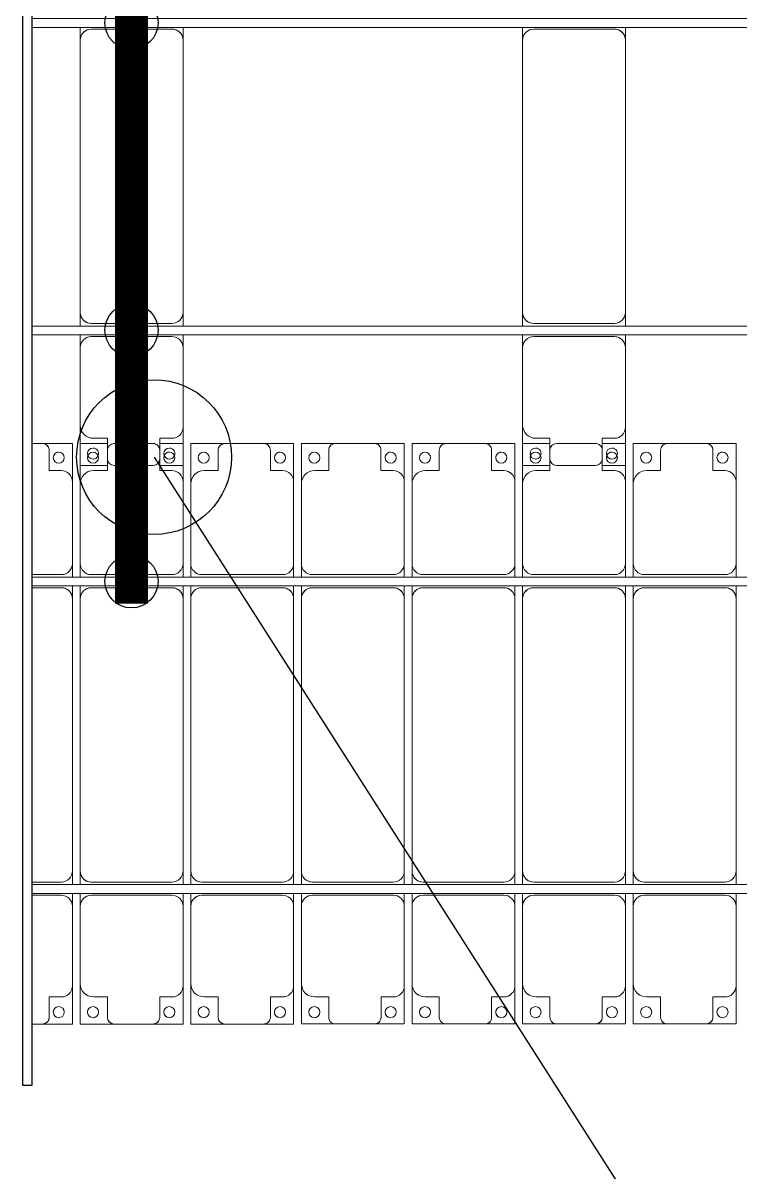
# Model space of a CAD drawing. Header units: millimetres. Extents: x -496478 to -186190, y -204059 to -87354.
# Drawn here: x -433232 to -429991, y -171388 to -166194 of the extents above; entities that cross this region are included whole.
import ezdxf

# ---------------------------------------------------------------- set-up
doc = ezdxf.new("R2010")
doc.units = ezdxf.units.MM
for name, color, linetype, lineweight in [('A-DETL-MBND', 5, 'Continuous', 9), ('A-GENM', 13, 'Continuous', 9), ('S-BEAM', 12, 'Continuous', 9)]:
    doc.layers.add(name, color=color, linetype=linetype, lineweight=lineweight)
for name, color, linetype in [('GC-BICH NEO', 6, 'Continuous'), ('GC-DAY NEO', 5, 'Continuous'), ('GC-HOP 40x60 GIA CUONG', 1, 'Continuous')]:
    doc.layers.add(name, color=color, linetype=linetype)

# ---------------------------------------------------------------- blocks, each defined once
blk = doc.blocks.new('Dải phao đi lại kèm đỡ invester - DẢI PHAO ĐI LẠI-18893-BỐ TRÍ KHUNG KẾT CẤU BÈ PIN 01')
at = {"layer": 'A-DETL-MBND', "color": 8}
for p, q in [((5588.2, 1312.2), (5540, 1312.2)), ((5588.2, 1312.2), (5723.4, 1312.2)), ((5723.4, 1312.2), (5588.2, 1312.2)), ((5723.4, 1312.2), (5723.4, 1139.7)), ((5758.4, 1312.2), (5881.8, 1312.2)), ((5758.4, 1129.7), (5758.4, 1312.2)), ((6088.2, 1312.2), (5911.8, 1312.2)), ((6118.2, 1312.2), (6223.4, 1312.2)), ((6223.4, 1312.2), (6223.4, 1139.7)), ((6258.4, 1312.2), (6411.8, 1312.2)), ((6258.4, 1129.7), (6258.4, 1312.2)), ((6411.8, 1312.2), (6258.4, 1312.2)), ((6588.2, 1312.2), (6411.8, 1312.2)), ((6588.2, 1312.2), (6723.4, 1312.2)), ((6723.4, 1312.2), (6588.2, 1312.2)), ((6723.4, 1312.2), (6723.4, 1139.7)), ((6758.4, 1312.2), (6911.8, 1312.2)), ((6758.4, 1129.7), (6758.4, 1312.2)), ((6911.8, 1312.2), (6762.4, 1312.2)), ((7088.2, 1312.2), (6911.8, 1312.2)), ((7088.2, 1312.2), (7223.4, 1312.2)), ((7223.4, 1312.2), (7088.2, 1312.2)), ((7223.4, 1312.2), (7223.4, 1139.7)), ((7258.4, 1312.2), (7411.8, 1312.2)), ((7258.4, 1129.7), (7258.4, 1312.2)), ((7411.8, 1312.2), (7258.4, 1312.2)), ((7588.2, 1312.2), (7411.8, 1312.2)), ((7588.2, 1312.2), (7723.4, 1312.2)), ((7723.4, 1312.2), (7588.2, 1312.2)), ((7723.4, 1312.2), (7723.4, 1139.7)), ((7758.4, 1312.2), (7881.8, 1312.2)), ((7758.4, 1129.7), (7758.4, 1312.2)), ((8088.2, 1312.2), (7911.8, 1312.2)), ((8118.2, 1312.2), (8223.4, 1312.2)), ((8223.4, 1312.2), (8223.4, 1139.7)), ((8258.4, 1312.2), (8411.8, 1312.2)), ((8258.4, 1129.7), (8258.4, 1312.2)), ((8411.8, 1312.2), (8258.4, 1312.2)), ((8588.2, 1312.2), (8411.8, 1312.2)), ((8588.2, 1312.2), (8723.4, 1312.2)), ((8723.4, 1312.2), (8588.2, 1312.2)), ((8723.4, 1312.2), (8723.4, 1139.7)), ((5618.2, 1189.7), (5618.2, 1282.2)), ((5881.8, 1282.2), (5881.8, 1189.7)), ((6118.2, 1189.7), (6118.2, 1282.2)), ((6381.8, 1282.2), (6381.8, 1189.7)), ((6618.2, 1189.7), (6618.2, 1282.2)), ((6881.8, 1282.2), (6881.8, 1189.7)), ((7118.2, 1189.7), (7118.2, 1282.2)), ((7381.8, 1282.2), (7381.8, 1189.7)), ((7618.2, 1189.7), (7618.2, 1282.2)), ((7881.8, 1282.2), (7881.8, 1189.7)), ((8118.2, 1189.7), (8118.2, 1282.2)), ((8381.8, 1282.2), (8381.8, 1189.7)), ((8618.2, 1189.7), (8618.2, 1282.2)), ((5673.4, 1189.7), (5618.2, 1189.7)), ((5881.8, 1189.7), (5818.4, 1189.7)), ((6173.4, 1189.7), (6118.2, 1189.7)), ((6381.8, 1189.7), (6318.4, 1189.7)), ((6673.4, 1189.7), (6618.2, 1189.7)), ((6881.8, 1189.7), (6818.4, 1189.7)), ((7173.4, 1189.7), (7118.2, 1189.7)), ((7381.8, 1189.7), (7318.4, 1189.7)), ((7673.4, 1189.7), (7618.2, 1189.7)), ((7881.8, 1189.7), (7818.4, 1189.7)), ((8173.4, 1189.7), (8118.2, 1189.7)), ((8381.8, 1189.7), (8318.4, 1189.7)), ((8673.4, 1189.7), (8618.2, 1189.7)), ((5723.4, 769.7), (5723.4, 1139.7)), ((5758.4, 1129.7), (5758.4, 769.7)), ((6223.4, 769.7), (6223.4, 1139.7)), ((6258.4, 1129.7), (6258.4, 769.7)), ((6723.4, 769.7), (6723.4, 1139.7)), ((6758.4, 1129.7), (6758.4, 769.7)), ((7223.4, 769.7), (7223.4, 1139.7)), ((7258.4, 1129.7), (7258.4, 769.7)), ((7723.4, 769.7), (7723.4, 1139.7)), ((7758.4, 1129.7), (7758.4, 769.7)), ((8223.4, 769.7), (8223.4, 1139.7)), ((8258.4, 1129.7), (8258.4, 769.7)), ((8723.4, 769.7), (8723.4, 1139.7)), ((5723.4, 769.7), (5723.4, 708)), ((5758.4, 708), (5758.4, 769.7)), ((6223.4, 769.7), (6223.4, 708)), ((6258.4, 708), (6258.4, 769.7)), ((6723.4, 769.7), (6723.4, 708)), ((6758.4, 708), (6758.4, 769.7)), ((7223.4, 769.7), (7223.4, 708)), ((7258.4, 708), (7258.4, 769.7)), ((7723.4, 769.7), (7723.4, 708)), ((7758.4, 708), (7758.4, 769.7)), ((8223.4, 769.7), (8223.4, 708)), ((8258.4, 708), (8258.4, 769.7)), ((8723.4, 769.7), (8723.4, 708)), ((5540, 719.7), (5673.4, 719.7)), ((5808.4, 719.7), (6173.4, 719.7)), ((6308.4, 719.7), (6673.4, 719.7)), ((6808.4, 719.7), (7173.4, 719.7)), ((7308.4, 719.7), (7673.4, 719.7)), ((7808.4, 719.7), (8173.4, 719.7)), ((8308.4, 719.7), (8673.4, 719.7)), ((5673.4, 660.3), (5540, 660.3)), ((5723.4, 668), (5723.4, 610.3)), ((5758.4, 610.3), (5758.4, 668)), ((6173.4, 660.3), (5808.4, 660.3)), ((6223.4, 668), (6223.4, 610.3)), ((6258.4, 610.3), (6258.4, 668)), ((6673.4, 660.3), (6308.4, 660.3)), ((6723.4, 668), (6723.4, 610.3)), ((6758.4, 610.3), (6758.4, 668)), ((7173.4, 660.3), (6808.4, 660.3)), ((7223.4, 668), (7223.4, 610.3)), ((7258.4, 610.3), (7258.4, 668)), ((7673.4, 660.3), (7308.4, 660.3)), ((7723.4, 668), (7723.4, 610.3)), ((7758.4, 610.3), (7758.4, 668)), ((8173.4, 660.3), (7808.4, 660.3)), ((8223.4, 668), (8223.4, 610.3)), ((8258.4, 610.3), (8258.4, 668)), ((8673.4, 660.3), (8308.4, 660.3)), ((8723.4, 668), (8723.4, 610.3)), ((5723.4, -620.3), (5723.4, 610.3)), ((5758.4, 610.3), (5758.4, -620.3)), ((6223.4, -620.3), (6223.4, 610.3)), ((6258.4, 610.3), (6258.4, -620.3)), ((6723.4, -620.3), (6723.4, 610.3)), ((6758.4, 610.3), (6758.4, -620.3)), ((7223.4, -620.3), (7223.4, 610.3)), ((7258.4, 610.3), (7258.4, -620.3)), ((7723.4, -620.3), (7723.4, 610.3)), ((7758.4, 610.3), (7758.4, -620.3)), ((8223.4, -620.3), (8223.4, 610.3)), ((8258.4, 610.3), (8258.4, -620.3)), ((8723.4, -620.3), (8723.4, 610.3)), ((5723.4, -620.3), (5723.4, -682)), ((5758.4, -682), (5758.4, -620.3)), ((6223.4, -620.3), (6223.4, -682)), ((6258.4, -682), (6258.4, -620.3)), ((6723.4, -620.3), (6723.4, -682)), ((6758.4, -682), (6758.4, -620.3)), ((7223.4, -620.3), (7223.4, -682)), ((7258.4, -682), (7258.4, -620.3)), ((7723.4, -620.3), (7723.4, -682)), ((7758.4, -682), (7758.4, -620.3)), ((8223.4, -620.3), (8223.4, -682)), ((8258.4, -682), (8258.4, -620.3)), ((8723.4, -620.3), (8723.4, -682)), ((5540, -670.3), (5673.4, -670.3)), ((5808.4, -670.3), (6173.4, -670.3)), ((6308.4, -670.3), (6673.4, -670.3)), ((6808.4, -670.3), (7173.4, -670.3)), ((7308.4, -670.3), (7673.4, -670.3)), ((7808.4, -670.3), (8173.4, -670.3)), ((8308.4, -670.3), (8673.4, -670.3)), ((5723.4, -722), (5723.4, -779.7)), ((5758.4, -779.7), (5758.4, -722)), ((6223.4, -722), (6223.4, -779.7)), ((6258.4, -779.7), (6258.4, -722)), ((6723.4, -722), (6723.4, -779.7)), ((6758.4, -779.7), (6758.4, -722)), ((7223.4, -722), (7223.4, -779.7)), ((7258.4, -779.7), (7258.4, -722)), ((7723.4, -722), (7723.4, -779.7)), ((7758.4, -779.7), (7758.4, -722)), ((8223.4, -722), (8223.4, -779.7)), ((8258.4, -779.7), (8258.4, -722)), ((8723.4, -722), (8723.4, -779.7)), ((5673.4, -729.7), (5540, -729.7)), ((6173.4, -729.7), (5808.4, -729.7)), ((6673.4, -729.7), (6308.4, -729.7)), ((7173.4, -729.7), (6808.4, -729.7)), ((7673.4, -729.7), (7308.4, -729.7)), ((8173.4, -729.7), (7808.4, -729.7)), ((8673.4, -729.7), (8308.4, -729.7)), ((5723.4, -1139.7), (5723.4, -779.7)), ((5758.4, -779.7), (5758.4, -1129.7)), ((6223.4, -1139.7), (6223.4, -779.7)), ((6258.4, -779.7), (6258.4, -1129.7)), ((6723.4, -1139.7), (6723.4, -779.7)), ((6758.4, -779.7), (6758.4, -1129.7)), ((7223.4, -1139.7), (7223.4, -779.7)), ((7258.4, -779.7), (7258.4, -1129.7)), ((7723.4, -1139.7), (7723.4, -779.7)), ((7758.4, -779.7), (7758.4, -1129.7)), ((8223.4, -1139.7), (8223.4, -779.7)), ((8258.4, -779.7), (8258.4, -1129.7)), ((8723.4, -1139.7), (8723.4, -779.7)), ((5723.4, -1139.7), (5723.4, -1312.2)), ((5758.4, -1312.2), (5758.4, -1129.7)), ((6223.4, -1139.7), (6223.4, -1312.2)), ((6258.4, -1312.2), (6258.4, -1129.7)), ((6723.4, -1139.7), (6723.4, -1312.2)), ((6758.4, -1312.2), (6758.4, -1129.7)), ((7223.4, -1139.7), (7223.4, -1312.2)), ((7258.4, -1312.2), (7258.4, -1129.7)), ((7723.4, -1139.7), (7723.4, -1312.2)), ((7758.4, -1312.2), (7758.4, -1129.7)), ((8223.4, -1139.7), (8223.4, -1312.2)), ((8258.4, -1312.2), (8258.4, -1129.7)), ((8723.4, -1139.7), (8723.4, -1312.2)), ((5618.2, -1282.2), (5618.2, -1189.7)), ((5618.2, -1189.7), (5673.4, -1189.7)), ((5818.4, -1189.7), (5881.8, -1189.7)), ((5881.8, -1189.7), (5881.8, -1282.2)), ((6118.2, -1282.2), (6118.2, -1189.7)), ((6118.2, -1189.7), (6173.4, -1189.7)), ((6318.4, -1189.7), (6381.8, -1189.7)), ((6381.8, -1189.7), (6381.8, -1282.2)), ((6618.2, -1282.2), (6618.2, -1189.7)), ((6618.2, -1189.7), (6673.4, -1189.7)), ((6818.4, -1189.7), (6881.8, -1189.7)), ((6881.8, -1189.7), (6881.8, -1282.2)), ((7118.2, -1282.2), (7118.2, -1189.7)), ((7118.2, -1189.7), (7173.4, -1189.7)), ((7318.4, -1189.7), (7381.8, -1189.7)), ((7381.8, -1189.7), (7381.8, -1282.2)), ((7618.2, -1282.2), (7618.2, -1189.7)), ((7618.2, -1189.7), (7673.4, -1189.7)), ((7818.4, -1189.7), (7881.8, -1189.7)), ((7881.8, -1189.7), (7881.8, -1282.2)), ((8118.2, -1282.2), (8118.2, -1189.7)), ((8118.2, -1189.7), (8173.4, -1189.7)), ((8318.4, -1189.7), (8381.8, -1189.7)), ((8381.8, -1189.7), (8381.8, -1282.2)), ((8618.2, -1282.2), (8618.2, -1189.7)), ((8618.2, -1189.7), (8673.4, -1189.7)), ((5540, -1312.2), (5588.2, -1312.2)), ((5723.4, -1312.2), (5588.2, -1312.2)), ((5588.2, -1312.2), (5723.4, -1312.2)), ((5911.8, -1312.2), (5758.4, -1312.2)), ((5758.4, -1312.2), (5911.8, -1312.2)), ((5911.8, -1312.2), (6088.2, -1312.2)), ((6223.4, -1312.2), (6088.2, -1312.2)), ((6088.2, -1312.2), (6223.4, -1312.2)), ((6411.8, -1312.2), (6258.4, -1312.2)), ((6258.4, -1312.2), (6411.8, -1312.2)), ((6411.8, -1312.2), (6588.2, -1312.2)), ((6723.4, -1312.2), (6588.2, -1312.2)), ((6588.2, -1312.2), (6723.4, -1312.2)), ((6911.8, -1312.2), (6758.4, -1312.2)), ((6762.4, -1312.2), (6911.8, -1312.2)), ((6911.8, -1312.2), (7088.2, -1312.2)), ((7223.4, -1312.2), (7088.2, -1312.2)), ((7088.2, -1312.2), (7223.4, -1312.2)), ((7411.8, -1312.2), (7258.4, -1312.2)), ((7258.4, -1312.2), (7411.8, -1312.2)), ((7411.8, -1312.2), (7588.2, -1312.2)), ((7723.4, -1312.2), (7588.2, -1312.2)), ((7588.2, -1312.2), (7723.4, -1312.2)), ((7911.8, -1312.2), (7758.4, -1312.2)), ((7758.4, -1312.2), (7911.8, -1312.2)), ((7911.8, -1312.2), (8088.2, -1312.2)), ((8223.4, -1312.2), (8088.2, -1312.2)), ((8088.2, -1312.2), (8223.4, -1312.2)), ((8411.8, -1312.2), (8258.4, -1312.2)), ((8258.4, -1312.2), (8411.8, -1312.2)), ((8411.8, -1312.2), (8588.2, -1312.2)), ((8723.4, -1312.2), (8588.2, -1312.2)), ((8588.2, -1312.2), (8723.4, -1312.2))]:
    blk.add_line(p, q, dxfattribs=at)
for centre, radius, start, end in [((5588.2, 1282.2), 30, 360, 90), ((5588.2, 1282.2), 30, 75, 90), ((5588.2, 1282.2), 30, 15, 90), ((5588.2, 1282.2), 30, 75, 90), ((5911.8, 1282.2), 30, 90, 180), ((6088.2, 1282.2), 30, 360, 90), ((6411.8, 1282.2), 30, 90, 180), ((6411.8, 1282.2), 30, 90, 165), ((6411.8, 1282.2), 30, 90, 105), ((6411.8, 1282.2), 30, 90, 105), ((6588.2, 1282.2), 30, 360, 90), ((6588.2, 1282.2), 30, 75, 90), ((6588.2, 1282.2), 30, 15, 90), ((6588.2, 1282.2), 30, 75, 90), ((6911.8, 1282.2), 30, 90, 180), ((6911.8, 1282.2), 30, 90, 165), ((6911.8, 1282.2), 30, 90, 105), ((6911.8, 1282.2), 30, 90, 105), ((7088.2, 1282.2), 30, 360, 90), ((7088.2, 1282.2), 30, 75, 90), ((7088.2, 1282.2), 30, 15, 90), ((7088.2, 1282.2), 30, 75, 90), ((7411.8, 1282.2), 30, 90, 180), ((7411.8, 1282.2), 30, 90, 165), ((7411.8, 1282.2), 30, 90, 105), ((7411.8, 1282.2), 30, 90, 105), ((7588.2, 1282.2), 30, 360, 90), ((7588.2, 1282.2), 30, 75, 90), ((7588.2, 1282.2), 30, 15, 90), ((7588.2, 1282.2), 30, 75, 90), ((7911.8, 1282.2), 30, 90, 180), ((8088.2, 1282.2), 30, 360, 90), ((8411.8, 1282.2), 30, 90, 180), ((8411.8, 1282.2), 30, 90, 165), ((8411.8, 1282.2), 30, 90, 105), ((8411.8, 1282.2), 30, 90, 105), ((8588.2, 1282.2), 30, 360, 90), ((8588.2, 1282.2), 30, 75, 90), ((8588.2, 1282.2), 30, 15, 90), ((8588.2, 1282.2), 30, 75, 90), ((5661.8, 1248.6), 25, 90, 270), ((5661.8, 1248.6), 25, 150, 180), ((5661.8, 1248.6), 25, 120, 135), ((5661.8, 1248.6), 25, 90, 105), ((5661.8, 1248.6), 25, 270, 90), ((5816.8, 1248.6), 25, 90, 270), ((5816.8, 1248.6), 25, 270, 90), ((6161.8, 1248.6), 25, 90, 270), ((6161.8, 1248.6), 25, 150, 180), ((6161.8, 1248.6), 25, 120, 135), ((6161.8, 1248.6), 25, 90, 105), ((6161.8, 1248.6), 25, 270, 90), ((6316.8, 1248.6), 25, 90, 270), ((6316.8, 1248.6), 25, 270, 90), ((6661.8, 1248.6), 25, 90, 270), ((6661.8, 1248.6), 25, 150, 180), ((6661.8, 1248.6), 25, 120, 135), ((6661.8, 1248.6), 25, 90, 105), ((6661.8, 1248.6), 25, 270, 90), ((6816.8, 1248.6), 25, 90, 270), ((6816.8, 1248.6), 25, 270, 90), ((7161.8, 1248.6), 25, 90, 270), ((7161.8, 1248.6), 25, 150, 180), ((7161.8, 1248.6), 25, 120, 135), ((7161.8, 1248.6), 25, 90, 105), ((7161.8, 1248.6), 25, 270, 90), ((7316.8, 1248.6), 25, 90, 270), ((7316.8, 1248.6), 25, 270, 90), ((7661.8, 1248.6), 25, 90, 270), ((7661.8, 1248.6), 25, 150, 180), ((7661.8, 1248.6), 25, 120, 135), ((7661.8, 1248.6), 25, 90, 105), ((7661.8, 1248.6), 25, 270, 90), ((7816.8, 1248.6), 25, 90, 270), ((7816.8, 1248.6), 25, 270, 90), ((8161.8, 1248.6), 25, 90, 270), ((8161.8, 1248.6), 25, 150, 180), ((8161.8, 1248.6), 25, 120, 135), ((8161.8, 1248.6), 25, 90, 105), ((8161.8, 1248.6), 25, 270, 90), ((8316.8, 1248.6), 25, 90, 270), ((8316.8, 1248.6), 25, 270, 90), ((8661.8, 1248.6), 25, 90, 270), ((8661.8, 1248.6), 25, 150, 180), ((8661.8, 1248.6), 25, 120, 135), ((8661.8, 1248.6), 25, 90, 105), ((8661.8, 1248.6), 25, 270, 90), ((5673.4, 1139.7), 50, 0, 90), ((5673.4, 1139.7), 50, 45, 90), ((5818.4, 1129.7), 60, 90, 180), ((5818.4, 1129.7), 60, 90, 135), ((6173.4, 1139.7), 50, 0, 90), ((6173.4, 1139.7), 50, 45, 90), ((6318.4, 1129.7), 60, 90, 180), ((6318.4, 1129.7), 60, 90, 135), ((6673.4, 1139.7), 50, 360, 90), ((6673.4, 1139.7), 50, 45, 90), ((6818.4, 1129.7), 60, 90, 180), ((6818.4, 1129.7), 60, 90, 135), ((7173.4, 1139.7), 50, 0, 90), ((7173.4, 1139.7), 50, 45, 90), ((7318.4, 1129.7), 60, 90, 180), ((7318.4, 1129.7), 60, 90, 135), ((7673.4, 1139.7), 50, 0, 90), ((7673.4, 1139.7), 50, 45, 90), ((7818.4, 1129.7), 60, 90, 180), ((7818.4, 1129.7), 60, 90, 135), ((8173.4, 1139.7), 50, 0, 90), ((8173.4, 1139.7), 50, 45, 90), ((8318.4, 1129.7), 60, 90, 180), ((8318.4, 1129.7), 60, 90, 135), ((8673.4, 1139.7), 50, 0, 90), ((8673.4, 1139.7), 50, 45, 90), ((5673.4, 769.7), 50, 270, 0), ((5673.4, 769.7), 50, 270, 315), ((5808.4, 769.7), 50, 180, 270), ((5808.4, 769.7), 50, 225, 270), ((6173.4, 769.7), 50, 270, 360), ((6173.4, 769.7), 50, 270, 315), ((6308.4, 769.7), 50, 180, 270), ((6308.4, 769.7), 50, 225, 270), ((6673.4, 769.7), 50, 270, 0), ((6673.4, 769.7), 50, 270, 315), ((6808.4, 769.7), 50, 180, 270), ((6808.4, 769.7), 50, 225, 270), ((7173.4, 769.7), 50, 270, 0), ((7173.4, 769.7), 50, 270, 315), ((7308.4, 769.7), 50, 180, 270), ((7308.4, 769.7), 50, 225, 270), ((7673.4, 769.7), 50, 270, 0), ((7673.4, 769.7), 50, 270, 315), ((7808.4, 769.7), 50, 180, 270), ((7808.4, 769.7), 50, 225, 270), ((8173.4, 769.7), 50, 270, 360), ((8173.4, 769.7), 50, 270, 315), ((8308.4, 769.7), 50, 180, 270), ((8308.4, 769.7), 50, 225, 270), ((8673.4, 769.7), 50, 270, 0), ((8673.4, 769.7), 50, 270, 315), ((5673.4, 610.3), 50, 360, 90), ((5673.4, 610.3), 50, 15, 90), ((5808.4, 610.3), 50, 90, 180), ((5808.4, 610.3), 50, 105, 180), ((6173.4, 610.3), 50, 360, 90), ((6173.4, 610.3), 50, 15, 90), ((6308.4, 610.3), 50, 90, 180), ((6308.4, 610.3), 50, 105, 180), ((6673.4, 610.3), 50, 360, 90), ((6673.4, 610.3), 50, 15, 90), ((6808.4, 610.3), 50, 90, 180), ((6808.4, 610.3), 50, 105, 180), ((7173.4, 610.3), 50, 360, 90), ((7173.4, 610.3), 50, 15, 90), ((7308.4, 610.3), 50, 90, 180), ((7308.4, 610.3), 50, 105, 180), ((7673.4, 610.3), 50, 360, 90), ((7673.4, 610.3), 50, 15, 90), ((7808.4, 610.3), 50, 90, 180), ((7808.4, 610.3), 50, 105, 180), ((8173.4, 610.3), 50, 360, 90), ((8173.4, 610.3), 50, 15, 90), ((8308.4, 610.3), 50, 90, 180), ((8308.4, 610.3), 50, 105, 180), ((8673.4, 610.3), 50, 360, 90), ((8673.4, 610.3), 50, 15, 90), ((5673.4, -620.3), 50, 270, 0), ((5673.4, -620.3), 50, 270, 0), ((5808.4, -620.3), 50, 180, 270), ((6173.4, -620.3), 50, 270, 0), ((6173.4, -620.3), 50, 270, 0), ((6308.4, -620.3), 50, 180, 270), ((6673.4, -620.3), 50, 270, 360), ((6673.4, -620.3), 50, 270, 360), ((6808.4, -620.3), 50, 180, 270), ((7173.4, -620.3), 50, 270, 360), ((7173.4, -620.3), 50, 270, 360), ((7308.4, -620.3), 50, 180, 270), ((7673.4, -620.3), 50, 270, 360), ((7673.4, -620.3), 50, 270, 360), ((7808.4, -620.3), 50, 180, 270), ((8173.4, -620.3), 50, 270, 360), ((8173.4, -620.3), 50, 270, 360), ((8308.4, -620.3), 50, 180, 270), ((8673.4, -620.3), 50, 270, 0), ((8673.4, -620.3), 50, 270, 0), ((5808.4, -620.3), 50, 195, 270), ((6308.4, -620.3), 50, 195, 270), ((6808.4, -620.3), 50, 201.8626, 270), ((7308.4, -620.3), 50, 195, 270), ((7808.4, -620.3), 50, 195, 270), ((8308.4, -620.3), 50, 195, 270), ((5673.4, -779.7), 50, 360, 90), ((5673.4, -779.7), 50, 45, 90), ((5808.4, -779.7), 50, 90, 180), ((5808.4, -779.7), 50, 90, 135), ((6173.4, -779.7), 50, 360, 90), ((6173.4, -779.7), 50, 45, 90), ((6308.4, -779.7), 50, 90, 180), ((6308.4, -779.7), 50, 90, 135), ((6673.4, -779.7), 50, 360, 90), ((6673.4, -779.7), 50, 45, 90), ((6808.4, -779.7), 50, 90, 180), ((6808.4, -779.7), 50, 90, 135), ((7173.4, -779.7), 50, 360, 90), ((7173.4, -779.7), 50, 45, 90), ((7308.4, -779.7), 50, 90, 180), ((7308.4, -779.7), 50, 90, 135), ((7673.4, -779.7), 50, 360, 90), ((7673.4, -779.7), 50, 45, 90), ((7808.4, -779.7), 50, 90, 180), ((7808.4, -779.7), 50, 90, 135), ((8173.4, -779.7), 50, 360, 90), ((8173.4, -779.7), 50, 45, 90), ((8308.4, -779.7), 50, 90, 180), ((8308.4, -779.7), 50, 90, 135), ((8673.4, -779.7), 50, 360, 90), ((8673.4, -779.7), 50, 45, 90), ((5673.4, -1139.7), 50, 270, 360), ((5818.4, -1129.7), 60, 180, 270), ((6173.4, -1139.7), 50, 270, 360), ((6318.4, -1129.7), 60, 180, 270), ((6673.4, -1139.7), 50, 270, 360), ((6818.4, -1129.7), 60, 180, 270), ((7173.4, -1139.7), 50, 270, 360), ((7318.4, -1129.7), 60, 180, 270), ((7673.4, -1139.7), 50, 270, 360), ((7818.4, -1129.7), 60, 180, 270), ((8173.4, -1139.7), 50, 270, 360), ((8318.4, -1129.7), 60, 180, 270), ((8673.4, -1139.7), 50, 270, 0), ((5673.4, -1139.7), 50, 270, 315), ((5818.4, -1129.7), 60, 225, 270), ((6173.4, -1139.7), 50, 270, 315), ((6318.4, -1129.7), 60, 225, 270), ((6673.4, -1139.7), 50, 270, 315), ((6818.4, -1129.7), 60, 225, 270), ((7173.4, -1139.7), 50, 270, 315), ((7318.4, -1129.7), 60, 225, 270), ((7673.4, -1139.7), 50, 270, 315), ((7818.4, -1129.7), 60, 225, 270), ((8173.4, -1139.7), 50, 270, 315), ((8318.4, -1129.7), 60, 225, 270), ((8673.4, -1139.7), 50, 270, 315), ((5661.8, -1258.6), 25, 90, 270), ((5661.8, -1258.6), 25, 270, 90), ((5816.8, -1258.6), 25, 90, 270), ((5816.8, -1258.6), 25, 270, 90), ((6161.8, -1258.6), 25, 90, 270), ((6161.8, -1258.6), 25, 270, 90), ((6316.8, -1258.6), 25, 90, 270), ((6316.8, -1258.6), 25, 270, 90), ((6661.8, -1258.6), 25, 90, 270), ((6661.8, -1258.6), 25, 270, 90), ((6816.8, -1258.6), 25, 90, 270), ((6816.8, -1258.6), 25, 270, 90), ((7161.8, -1258.6), 25, 90, 270), ((7161.8, -1258.6), 25, 270, 90), ((7316.8, -1258.6), 25, 90, 270), ((7316.8, -1258.6), 25, 270, 90), ((7661.8, -1258.6), 25, 90, 270), ((7661.8, -1258.6), 25, 270, 90), ((7816.8, -1258.6), 25, 90, 270), ((7816.8, -1258.6), 25, 270, 90), ((8161.8, -1258.6), 25, 90, 270), ((8161.8, -1258.6), 25, 270, 90), ((8316.8, -1258.6), 25, 90, 270), ((8316.8, -1258.6), 25, 270, 90), ((8661.8, -1258.6), 25, 90, 270), ((8661.8, -1258.6), 25, 270, 90), ((5588.2, -1282.2), 30, 270, 0), ((5588.2, -1282.2), 30, 270, 345), ((5588.2, -1282.2), 30, 315, 330), ((5588.2, -1282.2), 30, 315, 330), ((5661.8, -1258.6), 25, 165, 270), ((5661.8, -1258.6), 25, 360, 15), ((5816.8, -1258.6), 25, 165, 180), ((5816.8, -1258.6), 25, 270, 285), ((5911.8, -1282.2), 30, 180, 270), ((5911.8, -1282.2), 30, 195, 270), ((6088.2, -1282.2), 30, 270, 0), ((6088.2, -1282.2), 30, 270, 345), ((6088.2, -1282.2), 30, 315, 330), ((6088.2, -1282.2), 30, 315, 330), ((6161.8, -1258.6), 25, 165, 270), ((6161.8, -1258.6), 25, 0, 15), ((6316.8, -1258.6), 25, 165, 180), ((6316.8, -1258.6), 25, 270, 285), ((6411.8, -1282.2), 30, 180, 270), ((6411.8, -1282.2), 30, 195, 270), ((6588.2, -1282.2), 30, 270, 0), ((6588.2, -1282.2), 30, 270, 345), ((6588.2, -1282.2), 30, 315, 330), ((6588.2, -1282.2), 30, 315, 330), ((6661.8, -1258.6), 25, 165, 270), ((6661.8, -1258.6), 25, 0, 15), ((6816.8, -1258.6), 25, 165, 180), ((6816.8, -1258.6), 25, 270, 285), ((6911.8, -1282.2), 30, 180, 270), ((6911.8, -1282.2), 30, 195, 270), ((7088.2, -1282.2), 30, 270, 0), ((7088.2, -1282.2), 30, 270, 345), ((7088.2, -1282.2), 30, 315, 330), ((7088.2, -1282.2), 30, 315, 330), ((7161.8, -1258.6), 25, 165, 270), ((7161.8, -1258.6), 25, 360, 15), ((7316.8, -1258.6), 25, 165, 180), ((7316.8, -1258.6), 25, 270, 285), ((7411.8, -1282.2), 30, 180, 270), ((7411.8, -1282.2), 30, 195, 270), ((7588.2, -1282.2), 30, 270, 0), ((7588.2, -1282.2), 30, 270, 345), ((7588.2, -1282.2), 30, 315, 330), ((7588.2, -1282.2), 30, 315, 330), ((7661.8, -1258.6), 25, 165, 270), ((7661.8, -1258.6), 25, 360, 15), ((7816.8, -1258.6), 25, 165, 180), ((7816.8, -1258.6), 25, 270, 285), ((7911.8, -1282.2), 30, 180, 270), ((7911.8, -1282.2), 30, 195, 270), ((8088.2, -1282.2), 30, 270, 360), ((8088.2, -1282.2), 30, 270, 345), ((8088.2, -1282.2), 30, 315, 330), ((8088.2, -1282.2), 30, 315, 330), ((8161.8, -1258.6), 25, 165, 270), ((8161.8, -1258.6), 25, 0, 15), ((8316.8, -1258.6), 25, 165, 180), ((8316.8, -1258.6), 25, 270, 285), ((8411.8, -1282.2), 30, 180, 270), ((8411.8, -1282.2), 30, 195, 270), ((8588.2, -1282.2), 30, 270, 360), ((8588.2, -1282.2), 30, 270, 345), ((8588.2, -1282.2), 30, 315, 330), ((8588.2, -1282.2), 30, 315, 330), ((8661.8, -1258.6), 25, 165, 270), ((8661.8, -1258.6), 25, 360, 15), ((5588.2, -1282.2), 30, 270, 285), ((5588.2, -1282.2), 30, 270, 285), ((5911.8, -1282.2), 30, 255, 270), ((5911.8, -1282.2), 30, 255, 270), ((6088.2, -1282.2), 30, 270, 285), ((6088.2, -1282.2), 30, 270, 285), ((6411.8, -1282.2), 30, 255, 270), ((6411.8, -1282.2), 30, 255, 270), ((6588.2, -1282.2), 30, 270, 285), ((6588.2, -1282.2), 30, 270, 285), ((6911.8, -1282.2), 30, 255, 270), ((6911.8, -1282.2), 30, 255, 270), ((7088.2, -1282.2), 30, 270, 285), ((7088.2, -1282.2), 30, 270, 285), ((7411.8, -1282.2), 30, 255, 270), ((7411.8, -1282.2), 30, 255, 270), ((7588.2, -1282.2), 30, 270, 285), ((7588.2, -1282.2), 30, 270, 285), ((7911.8, -1282.2), 30, 255, 270), ((7911.8, -1282.2), 30, 255, 270), ((8088.2, -1282.2), 30, 270, 285), ((8088.2, -1282.2), 30, 270, 285), ((8411.8, -1282.2), 30, 255, 270), ((8411.8, -1282.2), 30, 255, 270), ((8588.2, -1282.2), 30, 270, 285), ((8588.2, -1282.2), 30, 270, 285)]:
    blk.add_arc(centre, radius, start, end, dxfattribs=at)
blk = doc.blocks.new('Dai phao do pin - DẢI PHAO ĐỠ PIN-V4-BỐ TRÍ KHUNG KẾT CẤU BÈ PIN 01')
at = {"layer": 'A-DETL-MBND', "color": 8}
for p, q in [((-1312.2, 241.6), (-1129.7, 241.6)), ((-1312.2, 118.2), (-1312.2, 241.6)), ((-779.7, 241.6), (-1129.7, 241.6)), ((-779.7, 241.6), (-722, 241.6)), ((-682, 241.6), (-620.3, 241.6)), ((610.3, 241.6), (-620.3, 241.6)), ((610.3, 241.6), (668, 241.6)), ((-1189.7, 181.6), (-1189.7, 118.2)), ((-729.7, -173.4), (-729.7, 191.6)), ((-670.3, 191.6), (-670.3, -173.4)), ((660.3, -173.4), (660.3, 191.6)), ((-1189.7, 118.2), (-1282.2, 118.2)), ((-1312.2, 88.2), (-1312.2, -88.2)), ((-1312.2, -223.4), (-1312.2, -118.2)), ((-1282.2, -118.2), (-1189.7, -118.2)), ((-1189.7, -118.2), (-1189.7, -173.4)), ((-1139.7, -223.4), (-1312.2, -223.4)), ((-1139.7, -223.4), (-779.7, -223.4)), ((-722, -223.4), (-779.7, -223.4)), ((-620.3, -223.4), (-682, -223.4)), ((-620.3, -223.4), (610.3, -223.4)), ((668, -223.4), (610.3, -223.4))]:
    blk.add_line(p, q, dxfattribs=at)
for centre, radius, start, end in [((-1258.6, 183.2), 25, 0, 180), ((-1129.7, 181.6), 60, 90, 180), ((-1129.7, 181.6), 60, 135, 180), ((-779.7, 191.6), 50, 360, 90), ((-779.7, 191.6), 50, 360, 45), ((-620.3, 191.6), 50, 90, 180), ((-620.3, 191.6), 50, 105, 180), ((610.3, 191.6), 50, 360, 90), ((610.3, 191.6), 50, 15, 90), ((-1258.6, 183.2), 25, 180, 0), ((-1258.6, 183.2), 25, 180, 195), ((-1282.2, 88.2), 30, 90, 180), ((-1282.2, -88.2), 30, 180, 270), ((-1258.6, -161.8), 25, 0, 180), ((-1258.6, -161.8), 25, 105, 180), ((-1258.6, -161.8), 25, 180, 0), ((-1139.7, -173.4), 50, 180, 270), ((-1139.7, -173.4), 50, 180, 225), ((-779.7, -173.4), 50, 270, 360), ((-779.7, -173.4), 50, 315, 360), ((-620.3, -173.4), 50, 180, 270), ((-620.3, -173.4), 50, 180, 270), ((610.3, -173.4), 50, 270, 360), ((610.3, -173.4), 50, 285, 360)]:
    blk.add_arc(centre, radius, start, end, dxfattribs=at)
blk = doc.blocks.new('Dai phao do pin - DẢI PHAO ĐỠ PIN-V5-BỐ TRÍ KHUNG KẾT CẤU BÈ PIN 01')
at = {"layer": 'A-DETL-MBND', "color": 8}
for p, q in [((-1312.2, 241.6), (-1129.7, 241.6)), ((-1312.2, 118.2), (-1312.2, 241.6)), ((-779.7, 241.6), (-1129.7, 241.6)), ((-779.7, 241.6), (-722, 241.6)), ((-682, 241.6), (-620.3, 241.6)), ((610.3, 241.6), (-620.3, 241.6)), ((610.3, 241.6), (668, 241.6)), ((-1189.7, 181.6), (-1189.7, 118.2)), ((-729.7, -173.4), (-729.7, 191.6)), ((-670.3, 191.6), (-670.3, -173.4)), ((660.3, -173.4), (660.3, 191.6)), ((-1189.7, 118.2), (-1282.2, 118.2)), ((-1312.2, 88.2), (-1312.2, -88.2)), ((-1312.2, -223.4), (-1312.2, -118.2)), ((-1282.2, -118.2), (-1189.7, -118.2)), ((-1189.7, -118.2), (-1189.7, -173.4)), ((-1139.7, -223.4), (-1312.2, -223.4)), ((-1139.7, -223.4), (-779.7, -223.4)), ((-722, -223.4), (-779.7, -223.4)), ((-620.3, -223.4), (-682, -223.4)), ((-620.3, -223.4), (610.3, -223.4)), ((668, -223.4), (610.3, -223.4))]:
    blk.add_line(p, q, dxfattribs=at)
for centre, radius, start, end in [((-1258.6, 183.2), 25, 0, 180), ((-1129.7, 181.6), 60, 90, 180), ((-1129.7, 181.6), 60, 135, 180), ((-779.7, 191.6), 50, 360, 90), ((-779.7, 191.6), 50, 360, 45), ((-620.3, 191.6), 50, 90, 180), ((-620.3, 191.6), 50, 105, 180), ((610.3, 191.6), 50, 360, 90), ((610.3, 191.6), 50, 15, 90), ((-1258.6, 183.2), 25, 180, 0), ((-1258.6, 183.2), 25, 180, 195), ((-1282.2, 88.2), 30, 90, 180), ((-1282.2, -88.2), 30, 180, 270), ((-1258.6, -161.8), 25, 0, 180), ((-1258.6, -161.8), 25, 105, 180), ((-1258.6, -161.8), 25, 180, 0), ((-1139.7, -173.4), 50, 180, 270), ((-1139.7, -173.4), 50, 180, 225), ((-779.7, -173.4), 50, 270, 360), ((-779.7, -173.4), 50, 315, 360), ((-620.3, -173.4), 50, 180, 270), ((-620.3, -173.4), 50, 180, 270), ((610.3, -173.4), 50, 270, 360), ((610.3, -173.4), 50, 285, 360)]:
    blk.add_arc(centre, radius, start, end, dxfattribs=at)
blk = doc.blocks.new('Dầm C52 - Dầm C52-V86-BỐ TRÍ KHUNG KẾT CẤU BÈ PIN 01')
at = {"layer": 'S-BEAM', "color": 1}
for p, q in [((37389.1, 20), (43349.1, 20)), ((43349.1, -20), (37389.1, -20))]:
    blk.add_line(p, q, dxfattribs=at)
blk = doc.blocks.new('Dầm C52 - Hộp 40x60-24147-BỐ TRÍ KHUNG KẾT CẤU BÈ PIN 01')
at = {"layer": 'S-BEAM', "color": 3, "lineweight": 25}
for p, q in [((-37857.1, -20), (-37857.1, 20)), ((-37857.1, 20), (37857.1, 20)), ((37857.1, -20), (-37857.1, -20))]:
    blk.add_line(p, q, dxfattribs=at)
blk = doc.blocks.new('HOBANMONG_BEPIN 1_rvt-1-BỐ TRÍ KHUNG KẾT CẤU BÈ PIN 01')
at = {"layer": 'A-GENM', "lineweight": 9}
for name, p, rotation in [('Dai phao do pin - DẢI PHAO ĐỠ PIN-V4-BỐ TRÍ KHUNG KẾT CẤU BÈ PIN 01', (-432731.7, -166881.6), 90.00075860989342), ('Dai phao do pin - DẢI PHAO ĐỠ PIN-V5-BỐ TRÍ KHUNG KẾT CẤU BÈ PIN 01', (-430731.7, -166881.6), 90.00075860989342), ('Dải phao đi lại kèm đỡ invester - DẢI PHAO ĐI LẠI-18893-BỐ TRÍ KHUNG KẾT CẤU BÈ PIN 01', (-438731.7, -169407.1), 0.0007586099545854)]:
    blk.add_blockref(name, p, dxfattribs=dict(at, rotation=rotation))
at = {"layer": 'S-BEAM', "lineweight": 9}
for name, p, rotation in [('Dầm C52 - Hộp 40x60-24147-BỐ TRÍ KHUNG KẾT CẤU BÈ PIN 01', (-433212.2, -133140.9), 90.00075860989166), ('Dầm C52 - Dầm C52-V86-BỐ TRÍ KHUNG KẾT CẤU BÈ PIN 01', (-389842.6, -166193), 180.0007586094741), ('Dầm C52 - Dầm C52-V86-BỐ TRÍ KHUNG KẾT CẤU BÈ PIN 01', (-389842.6, -167583), 180.0007586094741), ('Dầm C52 - Dầm C52-V86-BỐ TRÍ KHUNG KẾT CẤU BÈ PIN 01', (-389842.6, -168718.4), 180.0007586094741), ('Dầm C52 - Dầm C52-V86-BỐ TRÍ KHUNG KẾT CẤU BÈ PIN 01', (-389842.5, -170108.4), 180.0007586094741)]:
    blk.add_blockref(name, p, dxfattribs=dict(at, rotation=rotation))

msp = doc.modelspace()

# ---------------------------------------------------------------- linework, layer by layer
at = {"layer": 'GC-BICH NEO'}
msp.add_circle((-432639.3, -168156.2), 350, dxfattribs=at)
at = {"layer": 'GC-DAY NEO'}
msp.add_line((-432639.3, -168156.2), (-428334.1, -174899), dxfattribs=at)
at = {"layer": 'GC-HOP 40x60 GIA CUONG', "const_width": 150}
msp.add_lwpolyline([(-432741.3, -168818.4), (-432741.3, -153818.4)], dxfattribs=at)
at = {"layer": 'GC-HOP 40x60 GIA CUONG'}
for centre in [(-432741.3, -166193), (-432741.3, -167583), (-432741.3, -168718.4)]:
    msp.add_circle(centre, 120, dxfattribs=at)

# ---------------------------------------------------------------- block references
at = {"lineweight": 5}
msp.add_blockref('HOBANMONG_BEPIN 1_rvt-1-BỐ TRÍ KHUNG KẾT CẤU BÈ PIN 01', (0, 0), dxfattribs=at)

doc.saveas('drawing.dxf')
